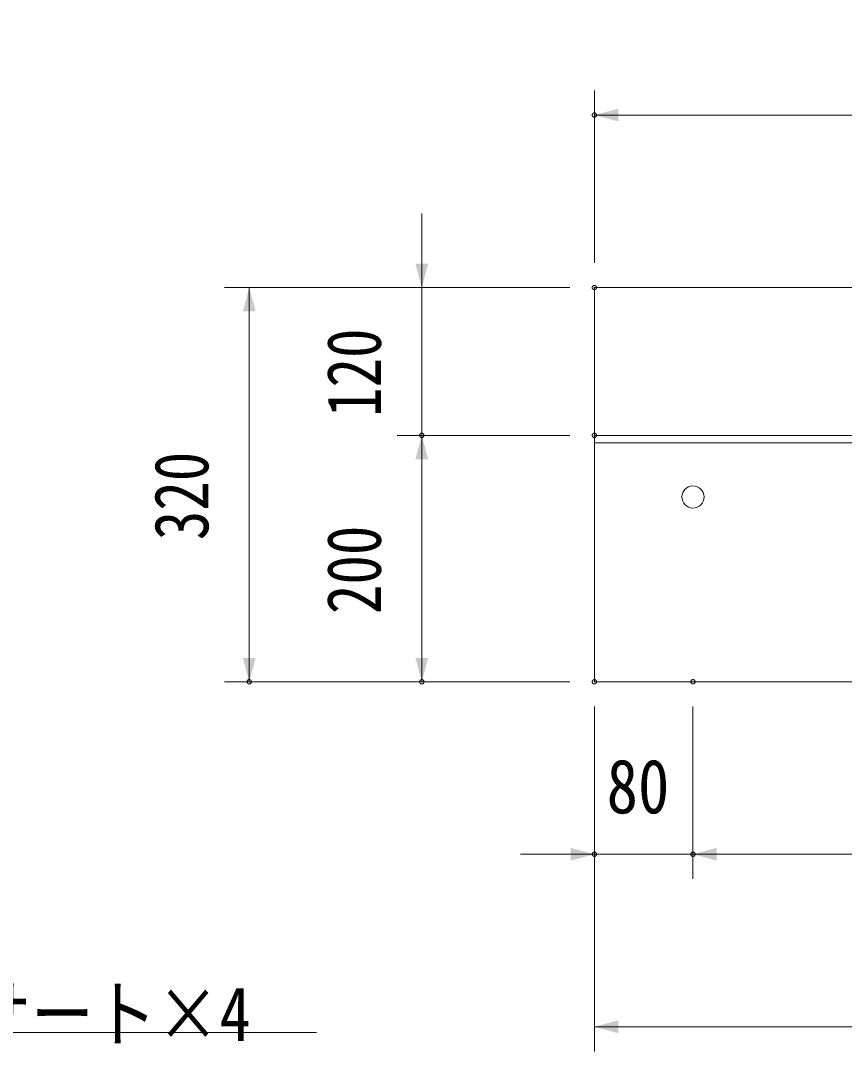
# Model space of a CAD drawing. Units: millimetres, scale not verified. Extents: x -5180 to 2870, y -2000 to 3095.
# Drawn here: x -1064 to -396, y -603 to 233 of the extents above; entities that cross this region are included whole.
import ezdxf
from ezdxf.enums import TextEntityAlignment as Align

# ---------------------------------------------------------------- set-up
doc = ezdxf.new("R2010")
doc.units = ezdxf.units.MM
doc.header["$LTSCALE"] = 7
doc.header["$PDMODE"] = 32
doc.header["$PDSIZE"] = 3.5
doc.linetypes.add('USER5', pattern=[19.05, 12.7, -6.35])
doc.layers.add('0-0_1', color=7, linetype='USER5', lineweight=18)
doc.styles.add('ＭＳ ゴシック', font='')
doc.styles.get('ＭＳ ゴシック').set_extended_font_data('MS Gothic')

# ---------------------------------------------------------------- blocks, each defined once
blk = doc.blocks.new('D29')
at = {"layer": '0-0_1', "linetype": 'Continuous'}
for p, q in [((2999.92, -13680.4), (2999.92, -13540.4)), ((3599.92, -13680.4), (3599.92, -13540.4)), ((2999.92, -13560.4), (3599.92, -13560.4))]:
    blk.add_line(p, q, dxfattribs=at)
at = {"layer": '0-0_1'}
for p in [(2999.92, -13560.4), (2999.92, -13700.4), (3599.92, -13700.4)]:
    blk.add_point(p, dxfattribs=at)
for points in [[(3019.238, -13555.224), (3019.238, -13565.576), (2999.92, -13560.4)], [(3580.601, -13565.576), (3580.601, -13555.224), (3599.92, -13560.4)]]:
    blk.add_solid(points, dxfattribs=at)
at = {"layer": '0-0_1', "style": 'ＭＳ ゴシック', "width": 0.8}
blk.add_text('600', height=43.99, dxfattribs=at).set_placement((3254.85, -13540.4), align=Align.BOTTOM_LEFT)
blk = doc.blocks.new('D39')
at = {"layer": '0-0_1', "linetype": 'Continuous'}
for p, q in [((2999.92, -14040.4), (2999.92, -14180.4)), ((3079.92, -14040.4), (3079.92, -14180.4)), ((3139.92, -14160.4), (2939.92, -14160.4))]:
    blk.add_line(p, q, dxfattribs=at)
at = {"layer": '0-0_1'}
for p in [(2999.92, -14020.4), (3079.92, -14020.4), (3079.92, -14160.4)]:
    blk.add_point(p, dxfattribs=at)
for points in [[(2980.601, -14165.576), (2980.601, -14155.224), (2999.92, -14160.4)], [(3099.238, -14155.224), (3099.238, -14165.576), (3079.92, -14160.4)]]:
    blk.add_solid(points, dxfattribs=at)
at = {"layer": '0-0_1', "style": 'ＭＳ ゴシック', "width": 0.85}
blk.add_text('80', height=43.99, dxfattribs=at).set_placement((3009.874, -14140.4), align=Align.BOTTOM_LEFT)
blk = doc.blocks.new('D40')
at = {"layer": '0-0_1', "linetype": 'Continuous'}
for p, q in [((3619.92, -14040.4), (3619.92, -14180.4)), ((3619.92, -14160.4), (3079.92, -14160.4))]:
    blk.add_line(p, q, dxfattribs=at)
at = {"layer": '0-0_1'}
for p in [(3079.92, -14020.4), (3619.92, -14020.4), (3619.92, -14160.4)]:
    blk.add_point(p, dxfattribs=at)
for points in [[(3099.238, -14155.224), (3099.238, -14165.576), (3079.92, -14160.4)], [(3600.601, -14165.576), (3600.601, -14155.224), (3619.92, -14160.4)]]:
    blk.add_solid(points, dxfattribs=at)
at = {"layer": '0-0_1', "style": 'ＭＳ ゴシック', "width": 0.8}
blk.add_text('540', height=43.99, dxfattribs=at).set_placement((3304.85, -14140.4), align=Align.BOTTOM_LEFT)
blk = doc.blocks.new('D42')
at = {"layer": '0-0_1', "linetype": 'Continuous'}
for p, q in [((2999.92, -14180.4), (2999.92, -14320.4)), ((3699.92, -14180.4), (3699.92, -14320.4)), ((3699.92, -14300.4), (2999.92, -14300.4))]:
    blk.add_line(p, q, dxfattribs=at)
at = {"layer": '0-0_1'}
for p in [(2999.92, -14160.4), (3699.92, -14160.4), (3699.92, -14300.4)]:
    blk.add_point(p, dxfattribs=at)
for points in [[(3019.238, -14295.224), (3019.238, -14305.576), (2999.92, -14300.4)], [(3680.601, -14305.576), (3680.601, -14295.224), (3699.92, -14300.4)]]:
    blk.add_solid(points, dxfattribs=at)
at = {"layer": '0-0_1', "style": 'ＭＳ ゴシック', "width": 0.8}
blk.add_text('700', height=43.99, dxfattribs=at).set_placement((3304.85, -14280.4), align=Align.BOTTOM_LEFT)
blk = doc.blocks.new('D50')
at = {"layer": '0-0_1', "linetype": 'Continuous'}
for p, q in [((2859.92, -13880.4), (2859.92, -13640.4)), ((2979.92, -13700.4), (2839.92, -13700.4)), ((2979.92, -13820.4), (2839.92, -13820.4))]:
    blk.add_line(p, q, dxfattribs=at)
at = {"layer": '0-0_1'}
for p in [(2999.92, -13700.4), (2859.92, -13820.4), (2999.92, -13820.4)]:
    blk.add_point(p, dxfattribs=at)
for points in [[(2854.744, -13681.081), (2865.096, -13681.081), (2859.92, -13700.4)], [(2865.096, -13839.719), (2854.744, -13839.719), (2859.92, -13820.4)]]:
    blk.add_solid(points, dxfattribs=at)
at = {"layer": '0-0_1', "style": 'ＭＳ ゴシック', "width": 0.8}
blk.add_text('120', height=43.99, rotation=90, dxfattribs=at).set_placement((2839.92, -13805.47), align=Align.BOTTOM_LEFT)
blk = doc.blocks.new('D51')
at = {"layer": '0-0_1', "linetype": 'Continuous'}
for p, q in [((2859.92, -14020.4), (2859.92, -13820.4)), ((2979.92, -14020.4), (2839.92, -14020.4))]:
    blk.add_line(p, q, dxfattribs=at)
at = {"layer": '0-0_1'}
for p in [(2999.92, -13820.4), (2859.92, -14020.4), (2999.92, -14020.4)]:
    blk.add_point(p, dxfattribs=at)
for points in [[(2865.096, -13839.719), (2854.744, -13839.719), (2859.92, -13820.4)], [(2854.744, -14001.081), (2865.096, -14001.081), (2859.92, -14020.4)]]:
    blk.add_solid(points, dxfattribs=at)
at = {"layer": '0-0_1', "style": 'ＭＳ ゴシック', "width": 0.8}
blk.add_text('200', height=43.99, rotation=90, dxfattribs=at).set_placement((2839.92, -13965.47), align=Align.BOTTOM_LEFT)
blk = doc.blocks.new('D52')
at = {"layer": '0-0_1', "linetype": 'Continuous'}
for p, q in [((2979.92, -13700.4), (2699.92, -13700.4)), ((2719.92, -14020.4), (2719.92, -13700.4)), ((2979.92, -14020.4), (2699.92, -14020.4))]:
    blk.add_line(p, q, dxfattribs=at)
at = {"layer": '0-0_1'}
for p in [(2999.92, -13700.4), (2719.92, -14020.4), (2999.92, -14020.4)]:
    blk.add_point(p, dxfattribs=at)
for points in [[(2725.096, -13719.719), (2714.744, -13719.719), (2719.92, -13700.4)], [(2714.744, -14001.081), (2725.096, -14001.081), (2719.92, -14020.4)]]:
    blk.add_solid(points, dxfattribs=at)
at = {"layer": '0-0_1', "style": 'ＭＳ ゴシック', "width": 0.8}
blk.add_text('320', height=43.99, rotation=90, dxfattribs=at).set_placement((2699.92, -13905.47), align=Align.BOTTOM_LEFT)
blk = doc.blocks.new('LTEX3')
at = {"layer": '0-0_1', "linetype": 'Continuous'}
for points in [[(11.635, -16.267), (0, 0), (1.943, -19.905)], [(0, 0), (163.186, -434.735), (624.038, -434.735)]]:
    blk.add_lwpolyline(points, dxfattribs=at)
at = {"layer": '0-0_1', "style": 'ＭＳ ゴシック', "width": 0.85}
blk.add_text('M12インサート×4', height=43.99, dxfattribs=at).set_placement((163.186, -454.735), align=Align.BOTTOM_LEFT)

msp = doc.modelspace()

# ---------------------------------------------------------------- linework, layer by layer
at = {"layer": '0-0_1', "linetype": 'Continuous'}
for p, q in [((-598.766, 16.806), (-168.471, 16.806)), ((-598.766, 16.806), (-598.766, -303.194)), ((95.234, -103.194), (-598.766, -103.194)), ((101.234, -109.194), (-598.766, -109.194)), ((-598.766, -303.194), (101.234, -303.194))]:
    msp.add_line(p, q, dxfattribs=at)
msp.add_circle((-518.766, -153.194), 9, dxfattribs=at)

# ---------------------------------------------------------------- block references
at = {"layer": '0-0_1'}
for name, p in [('D29', (-3598.686, 13717.206)), ('D50', (-3598.686, 13717.206)), ('D52', (-3598.686, 13717.206)), ('D51', (-3598.686, 13717.206)), ('LTEX3', (-1448.308, -153.194)), ('D39', (-3598.686, 13717.206)), ('D40', (-3598.686, 13717.206)), ('D42', (-3598.686, 13717.206))]:
    msp.add_blockref(name, p, dxfattribs=at)

doc.saveas('drawing.dxf')
